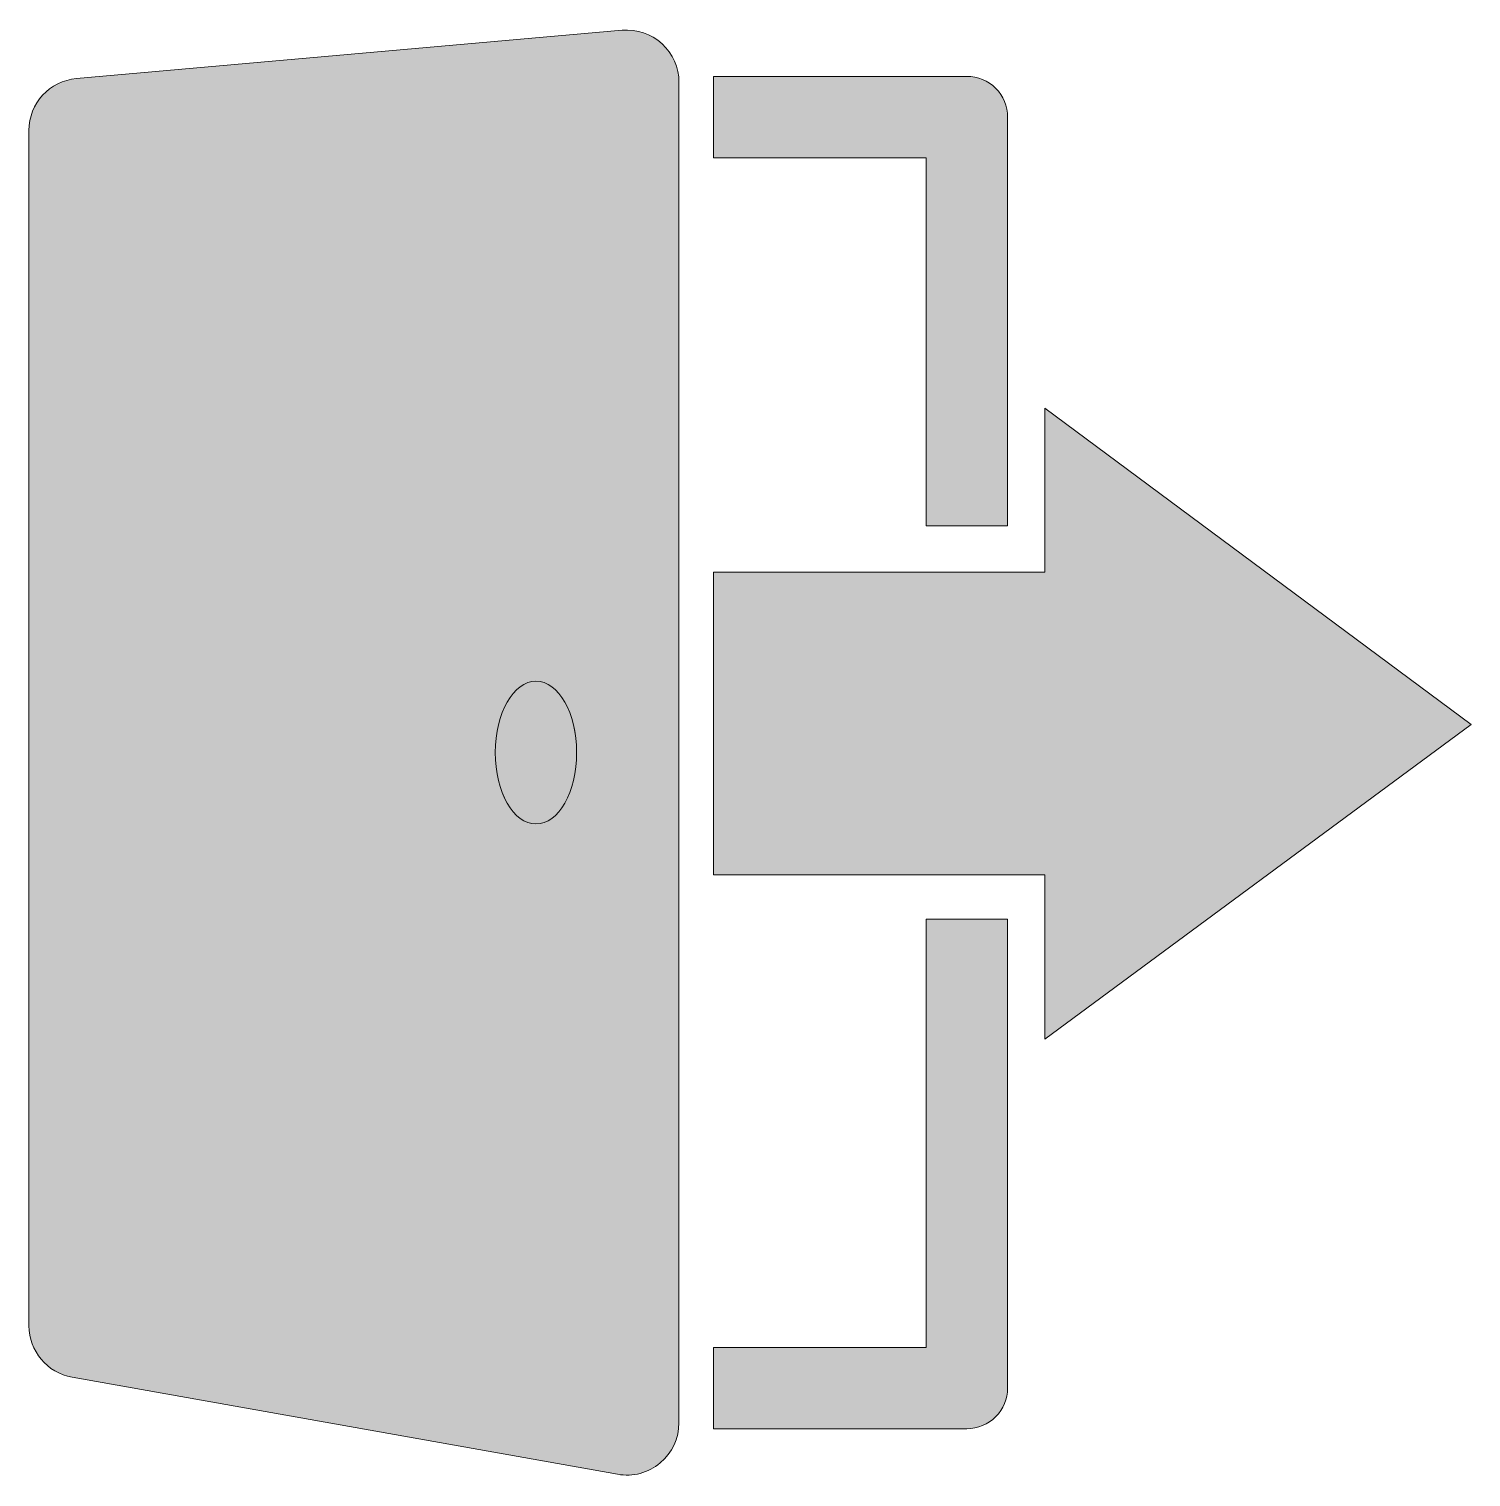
# Model space of a CAD drawing. Header units: inches. Extents: x 213 to 587, y -1534 to -1158.
import ezdxf

# ---------------------------------------------------------------- set-up
doc = ezdxf.new("R2010")
doc.units = ezdxf.units.IN
doc.header["$MEASUREMENT"] = 0
doc.layers.add('Designed by Freepik', color=7, linetype='Continuous')

# ---------------------------------------------------------------- blocks, each defined once
blk = doc.blocks.new('block 2')
at = {"layer": 'Designed by Freepik', "true_color": 0x282c40}
h = blk.add_hatch(color=169, dxfattribs=at)
h.dxf.hatch_style = 2
edge = h.paths.add_edge_path()
edge.add_spline(control_points=[(225.27, -1171.07), (218.27, -1171.69), (212.91, -1177.54), (212.91, -1184.57), (212.91, -1184.57), (212.91, -1494.69), (212.91, -1494.69), (212.91, -1501.29), (217.61, -1506.88), (224.09, -1508.04), (224.09, -1508.04), (365.64, -1533.25), (365.64, -1533.25), (369.6, -1533.97), (373.65, -1532.9), (376.71, -1530.3), (379.8, -1527.72), (381.57, -1523.93), (381.57, -1519.92), (381.57, -1519.92), (381.57, -1172.05), (381.57, -1172.05), (381.57, -1168.22), (379.99, -1164.63), (377.18, -1162.05), (374.35, -1159.47), (370.63, -1158.21), (366.82, -1158.55), (366.82, -1158.55), (225.27, -1171.07), (225.27, -1171.07)], knot_values=[0, 0, 0, 0, 1, 1, 1, 2, 2, 2, 3, 3, 3, 4, 4, 4, 5, 5, 5, 6, 6, 6, 7, 7, 7, 8, 8, 8, 9, 9, 9, 10, 10, 10, 10], degree=3, periodic=1)
edge = h.paths.add_edge_path()
edge.add_spline(control_points=[(344.46, -1364.51), (338.63, -1364.51), (333.91, -1356.21), (333.91, -1345.98), (333.91, -1335.73), (338.63, -1327.45), (344.46, -1327.45), (350.29, -1327.45), (355.02, -1335.74), (355.02, -1345.98), (355.02, -1356.2), (350.29, -1364.51), (344.46, -1364.51)], knot_values=[0, 0, 0, 0, 1, 1, 1, 2, 2, 2, 3, 3, 3, 4, 4, 4, 4], degree=3, periodic=1)
h = blk.add_hatch(color=169, dxfattribs=at)
h.dxf.hatch_style = 2
edge = h.paths.add_edge_path()
edge.add_spline(control_points=[(466.83, -1287.11), (466.83, -1287.11), (466.83, -1181.09), (466.83, -1181.09), (466.83, -1178.3), (465.71, -1175.58), (463.74, -1173.61), (461.78, -1171.65), (459.06, -1170.52), (456.28, -1170.52), (456.28, -1170.52), (390.51, -1170.52), (390.51, -1170.52), (390.51, -1170.52), (390.51, -1191.64), (390.51, -1191.64), (390.51, -1191.64), (445.72, -1191.64), (445.72, -1191.64), (445.72, -1191.64), (445.72, -1287.11), (445.72, -1287.11), (445.72, -1287.11), (466.83, -1287.11), (466.83, -1287.11), (466.83, -1287.11), (466.83, -1287.11), (466.83, -1287.11)], knot_values=[0, 0, 0, 0, 1, 1, 1, 2, 2, 2, 3, 3, 3, 4, 4, 4, 5, 5, 5, 6, 6, 6, 7, 7, 7, 8, 8, 8, 9, 9, 9, 9], degree=3, periodic=1)
h = blk.add_hatch(color=169, dxfattribs=at)
h.dxf.hatch_style = 2
h.paths.add_polyline_path([(587.09, -1338.72), (476.46, -1256.57), (476.46, -1299.19), (390.51, -1299.19), (390.51, -1377.73), (476.46, -1377.73), (476.46, -1420.34)])
h = blk.add_hatch(color=169, dxfattribs=at)
h.dxf.hatch_style = 2
edge = h.paths.add_edge_path()
edge.add_spline(control_points=[(333.91, -1345.97), (333.91, -1356.2), (338.63, -1364.51), (344.46, -1364.51), (350.29, -1364.51), (355.02, -1356.2), (355.02, -1345.97), (355.02, -1335.73), (350.29, -1327.45), (344.46, -1327.45), (338.63, -1327.45), (333.91, -1335.73), (333.91, -1345.97)], knot_values=[0, 0, 0, 0, 1, 1, 1, 2, 2, 2, 3, 3, 3, 4, 4, 4, 4], degree=3, periodic=1)
h = blk.add_hatch(color=169, dxfattribs=at)
h.dxf.hatch_style = 2
edge = h.paths.add_edge_path()
edge.add_spline(control_points=[(390.51, -1500.32), (390.51, -1500.32), (390.51, -1521.44), (390.51, -1521.44), (390.51, -1521.44), (456.28, -1521.44), (456.28, -1521.44), (459.06, -1521.44), (461.78, -1520.32), (463.74, -1518.34), (465.71, -1516.39), (466.83, -1513.66), (466.83, -1510.88), (466.83, -1510.88), (466.83, -1389.17), (466.83, -1389.17), (466.83, -1389.17), (445.72, -1389.17), (445.72, -1389.17), (445.72, -1389.17), (445.72, -1500.32), (445.72, -1500.32), (445.72, -1500.32), (390.51, -1500.32), (390.51, -1500.32)], knot_values=[0, 0, 0, 0, 1, 1, 1, 2, 2, 2, 3, 3, 3, 4, 4, 4, 5, 5, 5, 6, 6, 6, 7, 7, 7, 8, 8, 8, 8], degree=3, periodic=1)
at = {"layer": 'Designed by Freepik', "lineweight": 0}
blk.add_lwpolyline([(587.09, -1338.72), (476.46, -1256.57), (476.46, -1299.19), (390.51, -1299.19), (390.51, -1377.73), (476.46, -1377.73), (476.46, -1420.34), (587.09, -1338.72)], dxfattribs=at)
for points, knots in [([(225.27, -1171.07), (218.27, -1171.69), (212.91, -1177.54), (212.91, -1184.57), (212.91, -1184.57), (212.91, -1494.69), (212.91, -1494.69), (212.91, -1501.29), (217.61, -1506.88), (224.09, -1508.04), (224.09, -1508.04), (365.64, -1533.25), (365.64, -1533.25), (369.6, -1533.97), (373.65, -1532.9), (376.71, -1530.3), (379.8, -1527.72), (381.57, -1523.93), (381.57, -1519.92), (381.57, -1519.92), (381.57, -1172.05), (381.57, -1172.05), (381.57, -1168.22), (379.99, -1164.63), (377.18, -1162.05), (374.35, -1159.47), (370.63, -1158.21), (366.82, -1158.55), (366.82, -1158.55), (225.27, -1171.07), (225.27, -1171.07)], [0, 0, 0, 0, 1, 1, 1, 2, 2, 2, 3, 3, 3, 4, 4, 4, 5, 5, 5, 6, 6, 6, 7, 7, 7, 8, 8, 8, 9, 9, 9, 10, 10, 10, 10]), ([(466.83, -1287.11), (466.83, -1287.11), (466.83, -1181.09), (466.83, -1181.09), (466.83, -1178.3), (465.71, -1175.58), (463.74, -1173.61), (461.78, -1171.65), (459.06, -1170.52), (456.28, -1170.52), (456.28, -1170.52), (390.51, -1170.52), (390.51, -1170.52), (390.51, -1170.52), (390.51, -1191.64), (390.51, -1191.64), (390.51, -1191.64), (445.72, -1191.64), (445.72, -1191.64), (445.72, -1191.64), (445.72, -1287.11), (445.72, -1287.11), (445.72, -1287.11), (466.83, -1287.11), (466.83, -1287.11), (466.83, -1287.11), (466.83, -1287.11), (466.83, -1287.11)], [0, 0, 0, 0, 1, 1, 1, 2, 2, 2, 3, 3, 3, 4, 4, 4, 5, 5, 5, 6, 6, 6, 7, 7, 7, 8, 8, 8, 9, 9, 9, 9]), ([(344.46, -1364.51), (338.63, -1364.51), (333.91, -1356.21), (333.91, -1345.98), (333.91, -1335.73), (338.63, -1327.45), (344.46, -1327.45), (350.29, -1327.45), (355.02, -1335.74), (355.02, -1345.98), (355.02, -1356.2), (350.29, -1364.51), (344.46, -1364.51)], [0, 0, 0, 0, 1, 1, 1, 2, 2, 2, 3, 3, 3, 4, 4, 4, 4]), ([(333.91, -1345.97), (333.91, -1356.2), (338.63, -1364.51), (344.46, -1364.51), (350.29, -1364.51), (355.02, -1356.2), (355.02, -1345.97), (355.02, -1335.73), (350.29, -1327.45), (344.46, -1327.45), (338.63, -1327.45), (333.91, -1335.73), (333.91, -1345.97)], [0, 0, 0, 0, 1, 1, 1, 2, 2, 2, 3, 3, 3, 4, 4, 4, 4]), ([(390.51, -1500.32), (390.51, -1500.32), (390.51, -1521.44), (390.51, -1521.44), (390.51, -1521.44), (456.28, -1521.44), (456.28, -1521.44), (459.06, -1521.44), (461.78, -1520.32), (463.74, -1518.34), (465.71, -1516.39), (466.83, -1513.66), (466.83, -1510.88), (466.83, -1510.88), (466.83, -1389.17), (466.83, -1389.17), (466.83, -1389.17), (445.72, -1389.17), (445.72, -1389.17), (445.72, -1389.17), (445.72, -1500.32), (445.72, -1500.32), (445.72, -1500.32), (390.51, -1500.32), (390.51, -1500.32)], [0, 0, 0, 0, 1, 1, 1, 2, 2, 2, 3, 3, 3, 4, 4, 4, 5, 5, 5, 6, 6, 6, 7, 7, 7, 8, 8, 8, 8])]:
    blk.add_open_spline(points, degree=3, knots=knots, dxfattribs=at)

msp = doc.modelspace()

# ---------------------------------------------------------------- block references
at = {"layer": 'Designed by Freepik'}
msp.add_blockref('block 2', (0, 0), dxfattribs=at)

doc.saveas('drawing.dxf')
